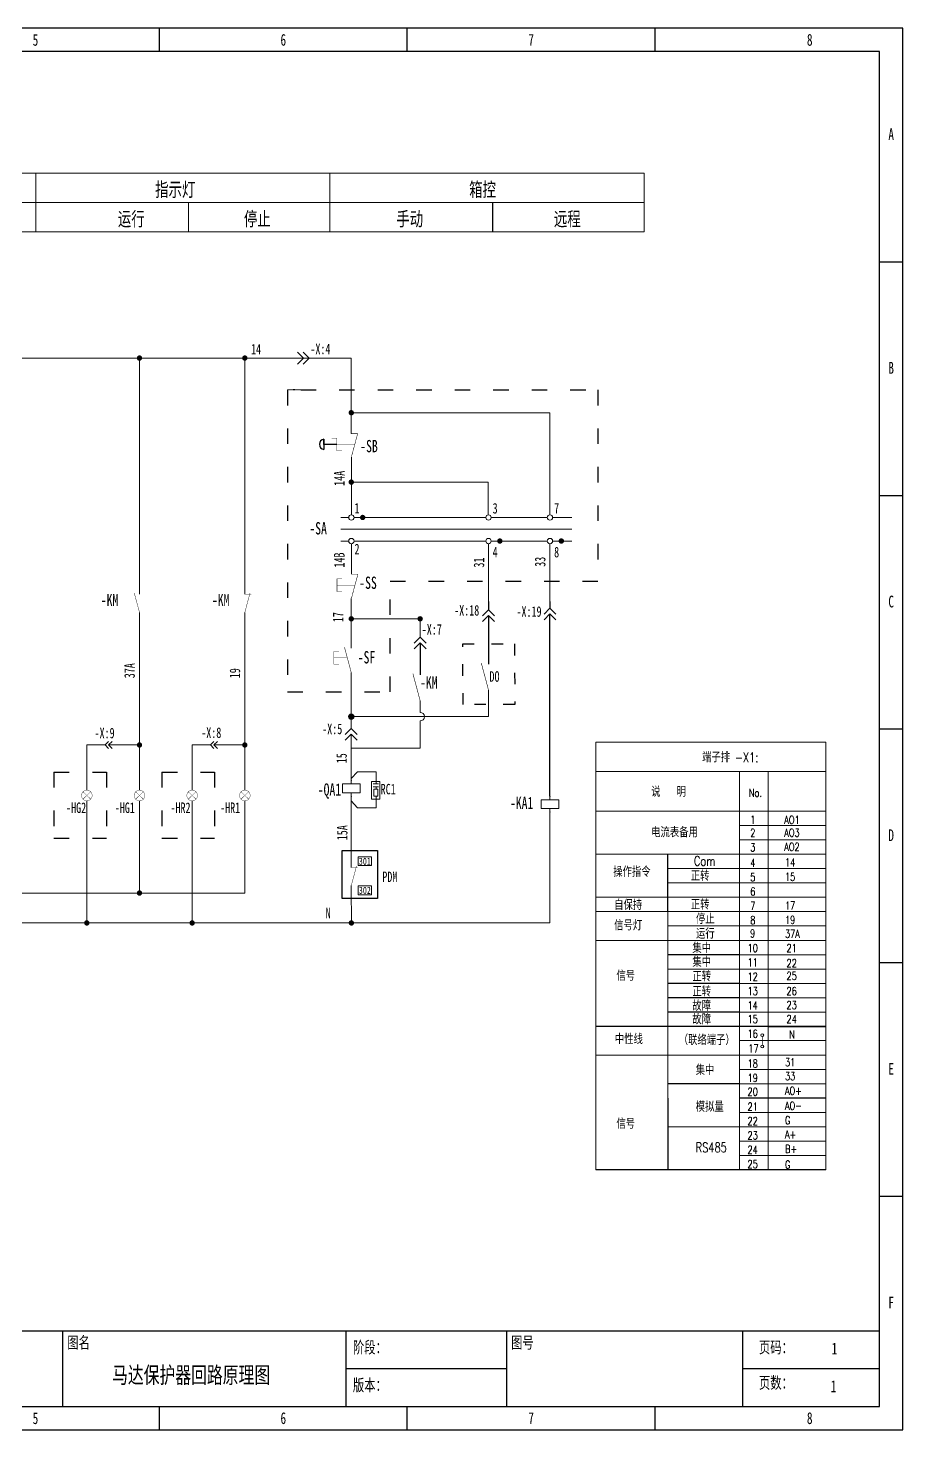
# Model space of a CAD drawing. Header units: millimetres. Extents: x 401220 to 2750366, y -101310 to 943175.
# Drawn here: x 1143789 to 1171055, y 334501 to 378199 of the extents above; entities that cross this region are included whole.
import ezdxf
from ezdxf.enums import TextEntityAlignment as Align

# ---------------------------------------------------------------- set-up
doc = ezdxf.new("R2010")
doc.units = ezdxf.units.MM
doc.linetypes.add('ACAD_ISO03W100', pattern=[30, 12, -18])
doc.layers.add('1', color=7, linetype='Continuous')
doc.layers.add('2', color=4, linetype='Continuous', lineweight=18)
doc.layers.add('T', color=7, linetype='Continuous', lineweight=18)
doc.styles.add('IDQSTYLE', font='NSimSun.ttf', dxfattribs={"width": 0.7})
doc.styles.add('PYF', font='complex.shx', dxfattribs={"width": 0.75, "bigfont": 'hzdx.shx'})
doc.styles.add('SIM', font='simplex.shx', dxfattribs={"width": 0.75, "bigfont": 'hzdx.shx'})
doc.styles.get("Standard").update_dxf_attribs({"font": 'arial.ttf', "bigfont": 'hzdx.shx'})

# ---------------------------------------------------------------- blocks, each defined once
blk = doc.blocks.new('RECTANG')
for p, q in [((1, 1), (0, 1)), ((0, 1), (0, 0)), ((1, 0), (1, 1)), ((0, 0), (1, 0))]:
    blk.add_line(p, q)
blk = doc.blocks.new('COIL01')
at = {"layer": '2'}
for p, q in [((0, -2), (0, 0)), ((0, -7), (0, -9))]:
    blk.add_line(p, q, dxfattribs=at)
for p in [(0, 0), (0, -9)]:
    blk.add_point(p, dxfattribs=at)
at = {"layer": '2', "xscale": 10, "yscale": -5, "zscale": 10}
blk.add_blockref('RECTANG', (-5, -2), dxfattribs=at)
at = {"layer": '1', "width": 0.9}
for tag, p in [('T1', (1, -1)), ('T2', (1, -9.5))]:
    blk.add_attdef(tag, p, '', height=1.5, dxfattribs=at)
for tag, p in [('RT', (-6, -8)), ('CR', (-6, -11))]:
    blk.add_attdef(tag, text='', height=1.8, dxfattribs=at).set_placement(p, align=Align.RIGHT)
blk.add_attdef('LD', text='', height=2.5, dxfattribs=at).set_placement((0, -6), align=Align.CENTER)
at = {"layer": '1', "width": 0.9, "flags": 1}
for tag, p in [('SD', (-6, -13)), ('SN', (-6, -15))]:
    blk.add_attdef(tag, text='', height=1, dxfattribs=at).set_placement(p, align=Align.RIGHT)
at = {"layer": '2', "width": 0.9}
blk.add_attdef('DN', text='', height=2.2, dxfattribs=at).set_placement((-6, -5), align=Align.RIGHT)

msp = doc.modelspace()

# ---------------------------------------------------------------- hatches: boundary and pattern name
h = msp.add_hatch(color=256)
h.dxf.hatch_style = 1
h.paths.add_polyline_path([(1153780.5, 356734.7, 1), (1153944.7, 356734.7, 1)])

# ---------------------------------------------------------------- linework, layer by layer
at = {"ltscale": 4}
for p, q in [((1147882, 377463.8), (1147882, 378199.4)), ((1155606.5, 377463.8), (1155606.5, 378199.4)), ((1163331, 377463.8), (1163331, 378199.4)), ((1170319.8, 370916.3), (1171055.4, 370916.3)), ((1170319.8, 363633.2), (1171055.4, 363633.2)), ((1170319.8, 356350.2), (1171055.4, 356350.2)), ((1170319.8, 349067.1), (1171055.4, 349067.1)), ((1170319.8, 341784), (1171055.4, 341784)), ((1112055.1, 337590.7), (1170319.8, 337590.7)), ((1144865.8, 337590.7), (1144865.8, 335236.6)), ((1153693.7, 337590.7), (1153693.7, 335236.6)), ((1158696.3, 337590.7), (1158696.3, 335236.6)), ((1166052.9, 337590.7), (1166052.9, 335236.6)), ((1153693.7, 336413.6), (1158696.3, 336413.6)), ((1166052.9, 336413.6), (1170319.8, 336413.6)), ((1147882, 334500.9), (1147882, 335236.6)), ((1155606.5, 334500.9), (1155606.5, 335236.6)), ((1163331, 334500.9), (1163331, 335236.6))]:
    msp.add_line(p, q, dxfattribs=at)
at = {"linetype": 'Continuous', "lineweight": 15}
for p, q in [((1127125.9, 373678.4), (1162993.1, 373678.2)), ((1144034.3, 371845.5), (1144034.3, 373678.4)), ((1144034.3, 371845.4), (1144034.3, 373678.2)), ((1153194.8, 371845.6), (1153194.8, 373678.5)), ((1153194.8, 371845.5), (1153194.8, 373678.4)), ((1162993.1, 371845.6), (1162993.1, 373678.5)), ((1162993.1, 371845.5), (1162993.1, 373678.4)), ((1162993.1, 371845.4), (1162993.1, 373678.2)), ((1127125.9, 372761.9), (1162993.1, 372761.8)), ((1148794.3, 371845.5), (1148794.3, 372761.9)), ((1153194.8, 371845.5), (1153194.8, 372761.9)), ((1127125.9, 371845.7), (1162993.1, 371845.6)), ((1152376.8, 367912.7), (1152191.1, 368098.4)), ((1152551.9, 367912.7), (1152366.2, 368098.4)), ((1121517.7, 367912.7), (1153491.7, 367912.7)), ((1147261.8, 367912.7), (1147261.8, 360550.7)), ((1150544.6, 367912.7), (1150544.6, 360550.7)), ((1152191.1, 367727), (1152376.8, 367912.7)), ((1152366.2, 367727), (1152551.9, 367912.7)), ((1152551.9, 367912.7), (1153858.9, 367912.7)), ((1153858.9, 366540.2), (1153858.9, 367912.9)), ((1153858.9, 367912.9), (1153858.9, 366540.2)), ((1153858.9, 367912.7), (1153858.9, 367912.7)), ((1153858.9, 366540.2), (1153858.9, 365557.9)), ((1160048.5, 366209.5), (1153858.9, 366209.5)), ((1160048.5, 366209.5), (1160048.5, 363026.8)), ((1153864.9, 363027), (1153864.9, 364824.5)), ((1153864.9, 364045.3), (1158133.3, 364045.3)), ((1158133.3, 364045.3), (1158133.3, 363026.8)), ((1153532.1, 362943.4), (1153781.3, 362943.4)), ((1153948.6, 362943.4), (1158056.2, 362943.4)), ((1158223.5, 362943.4), (1159971.4, 362943.4)), ((1160138.7, 362943.4), (1160736.8, 362943.4)), ((1153532.1, 362575.3), (1160736.8, 362575.3)), ((1153532.1, 362209), (1153781.3, 362209)), ((1153864.9, 361174.6), (1153864.9, 362125.4)), ((1153948.6, 362209), (1158056.2, 362209)), ((1158139.8, 362125.4), (1158139.8, 360479.1)), ((1158139.8, 361901), (1158139.8, 360254.7)), ((1158223.5, 362209), (1159971.4, 362209)), ((1160055.1, 362125.4), (1160055.1, 360479.1)), ((1160055.1, 361901), (1160055.1, 360254.7)), ((1160138.7, 362209), (1160736.8, 362209)), ((1153862.6, 358873.7), (1153862.6, 360413.6)), ((1160055.1, 360117.3), (1159869.4, 359931.6)), ((1160240.8, 359931.6), (1160055.1, 360117.3)), ((1147261.8, 359983.7), (1147261.8, 355907)), ((1150544.6, 359983.7), (1150544.6, 355907)), ((1153862.6, 359784.2), (1156009.1, 359784.2)), ((1156009.1, 359784.2), (1156009.1, 359212.1)), ((1158139.8, 360062.6), (1157954.1, 359876.9)), ((1158139.8, 359887.5), (1157954.1, 359701.8)), ((1158325.5, 359876.9), (1158139.8, 360062.6)), ((1158139.8, 359887.5), (1158139.8, 359758.7)), ((1158325.5, 359701.8), (1158139.8, 359887.5)), ((1158139.8, 359650.3), (1158139.8, 358371.1)), ((1160055.1, 359942.3), (1159869.4, 359756.6)), ((1160055.1, 359942.3), (1160055.1, 359758.7)), ((1160240.8, 359756.6), (1160055.1, 359942.3)), ((1160055.1, 359650.3), (1160055.1, 358557.6)), ((1156009.1, 359212.1), (1155823.4, 359026.4)), ((1156194.8, 359026.4), (1156009.1, 359212.1)), ((1156009.1, 359037), (1155823.4, 358851.3)), ((1156194.8, 358851.3), (1156009.1, 359037)), ((1153862.6, 356816.7), (1153862.6, 358107.7)), ((1158139.8, 357564.9), (1158139.8, 356734.7)), ((1156009.1, 357231.1), (1156009.1, 356868.5)), ((1153862.6, 356365.4), (1153862.6, 356652.6)), ((1153944.7, 356734.7), (1158139.8, 356734.7)), ((1156009.1, 356600.8), (1156009.1, 355754.9)), ((1153862.6, 356365.4), (1153676.9, 356179.7)), ((1153862.6, 356190.3), (1153676.9, 356004.6)), ((1154048.3, 356179.7), (1153862.6, 356365.4)), ((1153862.6, 354638.2), (1153862.6, 356190.3)), ((1154048.3, 356004.6), (1153862.6, 356190.3)), ((1146189.6, 355851.8), (1145620.4, 355851.8)), ((1145620.4, 354444), (1145620.4, 355851.8)), ((1146189.6, 355851.8), (1146301.1, 355963.3)), ((1146301.1, 355740.4), (1146189.6, 355851.8)), ((1146294.7, 355851.8), (1146406.1, 355963.3)), ((1147206.7, 355851.8), (1146294.7, 355851.8)), ((1146406.1, 355740.4), (1146294.7, 355851.8)), ((1147261.8, 355796.7), (1147261.8, 354444)), ((1149472.4, 355851.8), (1148903.2, 355851.8)), ((1148903.2, 354444), (1148903.2, 355851.8)), ((1149472.4, 355851.8), (1149583.8, 355963.2)), ((1149583.8, 355740.4), (1149472.4, 355851.8)), ((1149577.5, 355851.8), (1149688.9, 355963.2)), ((1150489.5, 355851.8), (1149577.5, 355851.8)), ((1149688.9, 355740.4), (1149577.5, 355851.8)), ((1150544.6, 355796.7), (1150544.6, 354444)), ((1153862.6, 354638.2), (1153862.6, 355756.9)), ((1156009.1, 355754.9), (1153862.6, 355754.9)), ((1153862.6, 354802.6), (1154058.3, 355011.6)), ((1153862.6, 354846.1), (1153862.6, 354846.1)), ((1153862.6, 354846.1), (1153862.6, 354846.1)), ((1154633.8, 355011.6), (1154058.3, 355011.6)), ((1154633.8, 354637), (1154633.8, 355011.6)), ((1154706.1, 354637), (1154548.2, 354637)), ((1154706.1, 354551.3), (1154548.2, 354551.3)), ((1154633.8, 354479.5), (1154633.8, 354551.3)), ((1145620.4, 354113.1), (1145620.4, 350304.7)), ((1147261.8, 354113.1), (1147261.8, 351236.8)), ((1148903.2, 354113), (1148903.2, 350304.7)), ((1150544.6, 354113.1), (1150544.6, 351236.8)), ((1153862.6, 354255.2), (1153862.6, 352095.4)), ((1153862.6, 354106.3), (1154058.3, 353897.3)), ((1154633.8, 354254.4), (1154633.8, 353897.3)), ((1154633.8, 353897.3), (1154058.3, 353897.3)), ((1160055.1, 353869.6), (1160055.1, 352793.5)), ((1160055.1, 353814.9), (1160055.1, 350304.8)), ((1160055.1, 353259.5), (1160055.1, 351604.5)), ((1153862.6, 353030.6), (1153862.6, 352098.2)), ((1153862.6, 352405.3), (1153862.6, 352036.7)), ((1160055.1, 352112.8), (1160055.1, 350304.8)), ((1153862.6, 351469.7), (1153865.8, 350224.7)), ((1150544.6, 351236.8), (1121224.6, 351236.8)), ((1122100.3, 350304.7), (1160055.1, 350304.8))]:
    msp.add_line(p, q, dxfattribs=at)
for p, q in [((1158261.3, 372761.9), (1158261.3, 371845.5)), ((1153007.7, 365218.4), (1153007.7, 365384.2)), ((1153007.7, 365384.2), (1153007.7, 365062.7)), ((1153412.7, 365218.4), (1153007.7, 365218.4)), ((1158139.8, 359887.5), (1158139.8, 358371.1)), ((1160055.1, 354252.6), (1160055.1, 359942.3)), ((1156009.1, 359037), (1156009.1, 358041.2)), ((1163723.8, 350657.7), (1163723.8, 352448.3)), ((1165962, 348419.5), (1163723.8, 348419.5)), ((1165962, 347971.8), (1163723.8, 347971.8)), ((1165962, 347524.2), (1163723.8, 347524.2)), ((1165962, 347076.5), (1161485.5, 347076.5)), ((1165962, 347076.5), (1163723.8, 347076.5)), ((1168647.9, 347076.5), (1165962, 347076.5)), ((1166857.3, 347076.5), (1168647.9, 347076.5)), ((1165962, 345292.6), (1163723.8, 345292.6)), ((1168647.9, 344838.4), (1165962, 344838.4)), ((1168647.9, 342606.7), (1161485.5, 342606.7))]:
    msp.add_line(p, q)
at = {"color": 6, "linetype": 'ACAD_ISO03W100'}
msp.add_line((1152287.9, 366917), (1151873.9, 366917), dxfattribs=at)
at = {"color": 6, "linetype": 'ACAD_ISO03W100', "ltscale": 40}
for p, q in [((1151873.9, 366917), (1151873.9, 357506.4)), ((1152287.9, 366917), (1161545.3, 366917)), ((1161545.3, 366917), (1161545.3, 360961.2)), ((1155073.2, 357506.4), (1155073.2, 360961.2)), ((1155073.2, 360961.2), (1161545.3, 360961.2)), ((1151873.9, 357506.4), (1155073.2, 357506.4)), ((1144593.4, 355006.5), (1146234.4, 355006.5)), ((1144593.4, 355006.5), (1144593.4, 352952.1)), ((1146234.4, 355006.5), (1146234.4, 352952.1)), ((1147962, 355006.5), (1149603, 355006.5)), ((1147962, 355006.5), (1147962, 352952.1)), ((1149603, 355006.5), (1149603, 352952.1)), ((1144593.4, 352952.1), (1146234.4, 352952.1)), ((1147962, 352952.1), (1149603, 352952.1))]:
    msp.add_line(p, q, dxfattribs=at)
at = {"color": 7}
for p, q in [((1158139.8, 360319.8), (1158139.8, 360062.6)), ((1160055.1, 360319.8), (1160055.1, 360117.3)), ((1165962, 349314.8), (1163723.8, 349314.8)), ((1163723.8, 344844.9), (1163723.8, 342606.7))]:
    msp.add_line(p, q, dxfattribs=at)
at = {"lineweight": 15}
msp.add_line((1160055.1, 350304.8), (1152453.7, 350304.8), dxfattribs=at)
at = {"ltscale": 4}
for points in [[(1110436.6, 334500.9), (1171055.4, 334500.9), (1171055.4, 378199.4), (1110436.6, 378199.4)], [(1112055.1, 335236.6), (1170319.8, 335236.6), (1170319.8, 377463.8), (1112055.1, 377463.8)]]:
    msp.add_lwpolyline(points, close=True, dxfattribs=at)
at = {"linetype": 'Continuous', "lineweight": 15}
for points, const_width in [([(1147220, 367912.7, 1), (1147303.7, 367912.7, 1)], 83.6), ([(1150502.8, 367912.7, 1), (1150586.4, 367912.7, 1)], 83.6), ([(1153820.8, 366209.5, 1), (1153904.4, 366209.5, 1)], 83.6), ([(1153820.8, 364045.3, 1), (1153904.4, 364045.3, 1)], 83.6), ([(1154176, 362943.4, 1), (1154259.6, 362943.4, 1)], 83.6), ([(1158450.9, 362209, 1), (1158534.5, 362209, 1)], 83.6), ([(1160366.1, 362209, 1), (1160449.8, 362209, 1)], 83.6), ([(1153820.8, 359784.2, 1), (1153904.4, 359784.2, 1)], 83.6), ([(1155967.3, 359784.2, 1), (1156051, 359784.2, 1)], 83.6), ([(1147220, 355851.8, 1), (1147303.7, 355851.8, 1)], 83.6), ([(1150502.8, 355851.8, 1), (1150586.4, 355851.8, 1)], 83.6), ([(1145455, 354278.5, 1), (1145785.9, 354278.5, 1)], 10.5), ([(1147096.4, 354278.5, 1), (1147427.3, 354278.5, 1)], 10.5), ([(1148737.8, 354278.5, 1), (1149068.7, 354278.5, 1)], 10.5), ([(1150379.2, 354278.5, 1), (1150710.1, 354278.5, 1)], 10.5), ([(1147220, 351236.8, 1), (1147303.7, 351236.8, 1)], 83.6), ([(1145578.6, 350304.7, 1), (1145662.3, 350304.7, 1)], 83.6), ([(1148861.4, 350304.7, 1), (1148945, 350304.7, 1)], 83.6), ([(1153824, 350304.8, 1), (1153907.6, 350304.8, 1)], 83.6)]:
    msp.add_lwpolyline(points, format="xyb", close=True, dxfattribs=dict(at, const_width=const_width))
for points, const_width in [([(1153255.2, 365415.4), (1153412.7, 365415.4), (1153412.7, 365021.4), (1153570.3, 365021.4)], 16.4), ([(1154061.4, 365557.9), (1153857.5, 364796.9)], 15.8), ([(1154061.4, 365557.9), (1153857.5, 365557.9)], 15.8), ([(1153412.7, 365218.4), (1153970.5, 365218.4)], 15.8), ([(1153577.7, 361032), (1153420.1, 361032), (1153420.1, 360638.1), (1153577.7, 360638.1)], 15.8), ([(1154068.8, 361174.6), (1153864.9, 360413.6)], 15.8), ([(1154068.8, 361174.6), (1153864.9, 361174.6)], 15.8), ([(1147098.7, 360592.5), (1147261.8, 359983.7)], 12.6), ([(1150707.7, 360592.5), (1150544.6, 359983.7)], 12.6), ([(1150544.6, 360550.7), (1150747.6, 360550.7)], 12.6), ([(1153420.1, 360835.1), (1153977.9, 360835.1)], 15.8), ([(1153478.7, 358764.7), (1153321.2, 358764.7), (1153321.2, 358370.7), (1153478.7, 358370.7)], 15.8), ([(1153648.4, 358907.2), (1153862.6, 358107.7)], 15.8), ([(1153321.2, 358567.7), (1153739.3, 358567.7)], 15.8), ([(1157913.3, 358410.5), (1158139.8, 357564.9)], 17.5), ([(1155782.6, 358076.7), (1156009.1, 357231.1)], 17.5), ([(1145739.6, 354393.3), (1145501.3, 354163.7)], 10.5), ([(1145501.3, 354393.3), (1145739.6, 354163.7)], 10.5), ([(1147381, 354393.3), (1147142.7, 354163.7)], 10.5), ([(1147142.7, 354393.3), (1147381, 354163.7)], 10.5), ([(1149022.4, 354393.3), (1148784.1, 354163.7)], 10.5), ([(1148784.1, 354393.3), (1149022.4, 354163.7)], 10.5), ([(1150663.8, 354393.3), (1150425.5, 354163.7)], 10.5), ([(1150425.5, 354393.3), (1150663.8, 354163.7)], 10.5), ([(1154025.7, 352078.5), (1153862.6, 351469.7)], 12.6), ([(1153862.6, 352036.7), (1154065.6, 352036.7)], 12.6)]:
    msp.add_lwpolyline(points, dxfattribs=dict(at, const_width=const_width))
at = {"color": 6, "linetype": 'ACAD_ISO03W100', "ltscale": 30}
msp.add_lwpolyline([(1157334.3, 359003.9), (1158945.4, 359003.9), (1158959.3, 357110.7), (1157348.2, 357110.7)], close=True, dxfattribs=at)
at = {"linetype": 'Continuous', "lineweight": 15}
for points in [[(1154754.4, 354718.1), (1154496.5, 354718.1), (1154496.5, 354167.4), (1154754.4, 354167.4)], [(1154561.8, 354479.5), (1154561.8, 354254.4), (1154692.5, 354254.4), (1154692.5, 354479.5)], [(1154075, 352092), (1154493.2, 352092), (1154493.2, 352365.5), (1154075, 352365.5)], [(1154075, 351184.9), (1154493.2, 351184.9), (1154493.2, 351458.5), (1154075, 351458.5)]]:
    msp.add_lwpolyline(points, close=True, dxfattribs=at)
at = {"color": 7}
msp.add_lwpolyline([(1153577.3, 352561.1), (1154684.8, 352561.1), (1154684.8, 351065.7), (1153577.3, 351065.7)], close=True, dxfattribs=at)
at = {"linetype": 'Continuous', "lineweight": 15}
for centre, radius in [((1153864.9, 362943.4), 83.6), ((1158139.8, 362943.4), 83.6), ((1160055.1, 362943.4), 83.6), ((1153864.9, 362209), 83.6), ((1158139.8, 362209), 83.6), ((1160055.1, 362209), 83.6), ((1153862.6, 356734.7), 82.1)]:
    msp.add_circle(centre, radius, dxfattribs=at)
msp.add_arc((1153029.3, 365223.5), 162.2, 97.64396, 262.35604)
for centre, radius, start, end in [((1156009.1, 356734.7), 133.8, 270, 90), ((1147261.8, 355851.8), 55.2, 0, 180), ((1147261.8, 355851.8), 55.2, 180, 0), ((1150544.6, 355851.8), 55.2, 0, 180), ((1150544.6, 355851.8), 55.2, 180, 0)]:
    msp.add_arc(centre, radius, start, end, dxfattribs=at)
at = {"layer": 'T', "color": 7}
for p, q in [((1161485.5, 342606.7), (1161485.5, 355940)), ((1161485.5, 355940), (1168647.9, 355940)), ((1168647.9, 355940), (1168647.9, 342606.7)), ((1161485.5, 355026.4), (1168647.9, 355026.4)), ((1165962, 342606.7), (1165962, 355026.4)), ((1166857.3, 342606.7), (1166857.3, 355026.4)), ((1161485.5, 353791.3), (1168647.9, 353791.3)), ((1165962, 353343.7), (1168647.9, 353343.7)), ((1165962, 352896), (1168647.9, 352896)), ((1161485.5, 352448.3), (1168647.9, 352448.3)), ((1163723.8, 352000.7), (1168647.9, 352000.7)), ((1163723.8, 351553), (1168647.9, 351553)), ((1165962, 351553), (1165962, 351105.4)), ((1161485.5, 351105.4), (1168647.9, 351105.4)), ((1161485.5, 350657.7), (1168647.9, 350657.7)), ((1161485.5, 350657.7), (1168647.9, 350657.7)), ((1163723.8, 346628.9), (1163723.8, 350657.7)), ((1163723.8, 350210.1), (1168647.9, 350210.1)), ((1161485.5, 349762.4), (1168647.9, 349762.4)), ((1165962, 349314.8), (1168647.9, 349314.8)), ((1163723.8, 348867.1), (1168647.9, 348867.1)), ((1165962, 348419.5), (1168647.9, 348419.5)), ((1165962, 347971.8), (1168647.9, 347971.8)), ((1165962, 347524.2), (1168647.9, 347524.2)), ((1161485.5, 347076.5), (1168647.9, 347076.5)), ((1163723.8, 346187.9), (1163723.8, 347083.2)), ((1165962, 347076.5), (1168647.9, 347076.5)), ((1165962, 346635.5), (1168647.9, 346635.5)), ((1161485.5, 346187.9), (1168647.9, 346187.9)), ((1163723.8, 346187.9), (1163723.8, 344844.9)), ((1165962, 345740.2), (1168647.9, 345740.2)), ((1165962, 345292.6), (1168647.9, 345292.6)), ((1165962, 344397.3), (1168647.9, 344397.3)), ((1163723.8, 343949.6), (1168647.9, 343949.6)), ((1165962, 343502), (1168647.9, 343502)), ((1165962, 343054.3), (1168647.9, 343054.3)), ((1165962, 342606.7), (1168647.9, 342606.7))]:
    msp.add_line(p, q, dxfattribs=at)
at = {"layer": 'T', "color": 7, "const_width": 17.9}
msp.add_lwpolyline([(1166670.3, 346763.5), (1166670.3, 346497.9)], dxfattribs=at)
at = {"layer": 'T', "color": 7}
for centre in [(1166670.3, 346808.3), (1166670.3, 346453.2)]:
    msp.add_circle(centre, 44.8, dxfattribs=at)

# ---------------------------------------------------------------- block references
at = {"linetype": 'Continuous', "lineweight": 15, "xscale": 54.71294034937501, "yscale": 54.71294034937501, "zscale": 54.71294034937501}
for p in [(1153862.6, 354747.6), (1160055.1, 354252.6)]:
    msp.add_blockref('COIL01', p, dxfattribs=at)

# ---------------------------------------------------------------- texts
at = {"style": 'IDQSTYLE', "width": 0.7}
for s, p in [('5', (1144019.7, 377537.3)), ('6', (1151744.2, 377537.3)), ('7', (1159468.7, 377537.3)), ('8', (1168149.6, 377537.3)), ('A', (1170687.6, 374594.7)), ('B', (1170687.6, 367311.6)), ('C', (1170687.6, 360028.5)), ('D', (1170687.6, 352745.4)), ('E', (1170687.6, 345462.3)), ('F', (1170687.6, 338179.2)), ('5', (1144019.7, 334574.5)), ('6', (1151744.2, 334574.5)), ('7', (1159468.7, 334574.5)), ('8', (1168149.6, 334574.5))]:
    msp.add_text(s, height=368.6, dxfattribs=at).set_placement(p, align=Align.BOTTOM_CENTER)
at = {"linetype": 'Continuous', "lineweight": 15, "style": 'IDQSTYLE', "width": 0.7}
for s, height, p in [('指示灯', 437.7, (1147749.8, 372948.4)), ('箱控', 437.7, (1157537.3, 372948.4)), ('运行', 437.7, (1146587.9, 372031.4)), ('停止', 437.7, (1150516.7, 372031.4)), ('手动', 437.7, (1155267.3, 372031.4)), ('远程', 437.7, (1160177.6, 372031.4)), ('-X:4', 328.28, (1152588.2, 368032.8)), ('-SB', 382.99, (1154140.7, 364975.8)), ('1', 328.3, (1153963.7, 363068.1)), ('3', 328.3, (1158268.1, 363066.2)), ('7', 328.3, (1160183.3, 363066.2)), ('-SA', 382.99, (1152555.7, 362414.8)), ('2', 328.3, (1153963.7, 361796.1)), ('4', 328.3, (1158268.1, 361699.8)), ('8', 328.3, (1160183.3, 361699.8)), ('-SS', 382.99, (1154110.3, 360717.7)), ('-KM', 382.99, (1146055.7, 360179)), ('-KM', 382.99, (1149518.8, 360179)), ('-X:18', 328.28, (1157069.7, 359885.8)), ('-X:19', 328.28, (1159010.6, 359847.8)), ('-X:7', 328.28, (1156058.8, 359290.8)), ('-SF', 382.99, (1154062.6, 358394.3)), ('-KM', 382.99, (1156004.4, 357612.2)), ('DO', 328.28, (1158170.3, 357821.9)), ('-X:9', 328.28, (1145861.5, 356061)), ('-X:8', 328.28, (1149186.6, 356070.1)), ('-X:5', 328.28, (1152956.6, 356188.6)), ('-QA1', 382.99, (1152817.6, 354272.4)), ('RC1', 328.28, (1154777.6, 354312.4)), ('-HG2', 328.28, (1144974.7, 353732)), ('-HG1', 328.28, (1146491.7, 353732.1)), ('-HR2', 328.28, (1148227.2, 353732)), ('-HR1', 328.28, (1149774.5, 353732)), ('-KA1', 382.99, (1158807.4, 353853.5))]:
    msp.add_text(s, height=height, dxfattribs=at).set_placement(p)
at = {"color": 1, "linetype": 'Continuous', "lineweight": 15, "style": 'IDQSTYLE', "width": 0.7}
for s, height, p in [('14', 328.28, (1150738.8, 368024.7)), ('N', 328.3, (1153063.7, 350449.5))]:
    msp.add_text(s, height=height, dxfattribs=at).set_placement(p)
for s, p in [('14A', (1153652.7, 363930.1)), ('14B', (1153652.7, 361382.1)), ('31', (1158004.1, 361382.1)), ('33', (1159912.5, 361405.6)), ('17', (1153615.8, 359680.7)), ('37A', (1147116.1, 357932.8)), ('19', (1150398.9, 357932.8)), ('15', (1153723.4, 355283.3)), ('15A', (1153743.3, 352882.7))]:
    msp.add_text(s, height=328.28, rotation=90, dxfattribs=at).set_placement(p)
at = {"linetype": 'Continuous', "lineweight": 15, "style": 'IDQSTYLE', "width": 0.7}
for s, height, p in [('301', 218.85, (1154285.8, 352119.3)), ('PDM', 328.28, (1155063.3, 351578.2)), ('302', 218.85, (1154285.8, 351212.2))]:
    msp.add_text(s, height=height, dxfattribs=at).set_placement(p, align=Align.CENTER)
at = {"style": 'IDQSTYLE', "width": 0.7}
for s, p in [('图名', (1145012.9, 336928.6)), ('图号', (1158843.4, 336928.6)), ('阶段：', (1153914.4, 336781.5)), ('页码：', (1166567.9, 336781.5)), ('版本：', (1153914.4, 335604.4)), ('页数：', (1166567.9, 335678))]:
    msp.add_text(s, height=368.57, dxfattribs=at).set_placement(p, align=Align.BOTTOM_LEFT)
for p in [(1168922, 336855), (1168892.6, 335678)]:
    msp.add_text('1', height=368.6, dxfattribs=at).set_placement(p, align=Align.CENTER)
msp.add_text('马达保护器回路原理图', height=516, dxfattribs=at).set_placement((1148871.7, 336214.9), align=Align.MIDDLE_CENTER)
at = {"layer": 'T', "color": 7, "width": 0.75}
for s, height, style, p in [('端子排 -X1:', 298.43, 'PYF', (1164794.4, 355314.2)), ('说   明', 298.43, 'PYF', (1163208.8, 354238.8)), ('No.', 248.7, 'SIM', (1166253.9, 354238.8)), ('1', 248.7, 'SIM', (1166296.2, 353397.7)), ('AO1', 248.7, 'SIM', (1167356.5, 353392.2)), ('电流表备用', 298.43, 'PYF', (1163208.8, 352975.7)), ('2', 248.7, 'SIM', (1166296.2, 352986.1)), ('AO3', 248.7, 'SIM', (1167356.5, 352993.1)), ('3', 248.7, 'SIM', (1166296.2, 352536.8)), ('AO2', 248.7, 'SIM', (1167356.5, 352550.3)), ('Com', 298.43, 'PYF', (1164541.1, 352087.4)), ('4', 248.7, 'SIM', (1166296.2, 352054.8)), ('14', 248.7, 'SIM', (1167379.1, 352066.6)), ('操作指令', 298.43, 'PYF', (1162026.4, 351743.6)), ('正转', 298.43, 'PYF', (1164442.8, 351618.1)), ('5', 248.7, 'SIM', (1166296.2, 351607.1)), ('15', 248.7, 'SIM', (1167379.1, 351619)), ('6', 248.7, 'SIM', (1166296.2, 351159.5)), ('自保持', 298.43, 'PYF', (1162056.9, 350712.3)), ('正转', 298.43, 'PYF', (1164442.8, 350721.2)), ('7', 248.7, 'SIM', (1166296.2, 350711.8)), ('17', 248.7, 'SIM', (1167379.1, 350723.7)), ('停止', 298.43, 'PYF', (1164606.3, 350274.1)), ('8', 248.7, 'SIM', (1166296.2, 350264.2)), ('19', 248.7, 'SIM', (1167379.1, 350276)), ('信号灯', 298.43, 'PYF', (1162056.9, 350074.9)), ('运行', 298.43, 'PYF', (1164606.3, 349816.2)), ('9', 248.7, 'SIM', (1166288.9, 349856.2)), ('37A', 248.7, 'SIM', (1167379.1, 349843.9)), ('集中', 298.43, 'PYF', (1164492.2, 349366.1)), ('10', 248.7, 'SIM', (1166211.4, 349399.1)), ('21', 248.7, 'SIM', (1167427.3, 349398.8)), ('集中', 298.43, 'PYF', (1164492.2, 348934.2)), ('11', 248.7, 'SIM', (1166211.4, 348951.5)), ('22', 248.7, 'SIM', (1167427.3, 348924.9)), ('信号', 298.43, 'PYF', (1162125.8, 348504.5)), ('正转', 298.43, 'PYF', (1164492.1, 348482.5)), ('12', 248.7, 'SIM', (1166211.4, 348503.8)), ('25', 248.7, 'SIM', (1167427.3, 348529.9)), ('正转', 298.43, 'PYF', (1164492.1, 348013)), ('13', 248.7, 'SIM', (1166211.4, 348056.2)), ('26', 248.7, 'SIM', (1167427.3, 348055.9)), ('故障', 298.43, 'PYF', (1164492.1, 347566.7)), ('14', 248.7, 'SIM', (1166211.4, 347608.5)), ('23', 248.7, 'SIM', (1167427.3, 347620.3)), ('故障', 298.43, 'PYF', (1164492.1, 347147.3)), ('15', 248.7, 'SIM', (1166211.4, 347182)), ('24', 248.7, 'SIM', (1167427.3, 347184.8)), ('16', 248.7, 'SIM', (1166211.4, 346727.1)), ('中性线', 298.43, 'PYF', (1162077.6, 346528.6)), ('（联络端子）', 298.43, 'PYF', (1164067.9, 346503.3)), ('N', 248.7, 'SIM', (1167505.6, 346701.5)), ('17', 248.7, 'SIM', (1166239.6, 346267.9)), ('集中', 298.43, 'PYF', (1164596.6, 345565.4)), ('18', 248.7, 'SIM', (1166211.4, 345797.2)), ('31', 248.7, 'SIM', (1167379.1, 345836.9)), ('19', 248.7, 'SIM', (1166211.4, 345349.6)), ('33', 248.7, 'SIM', (1167379.1, 345404.7)), ('20', 248.7, 'SIM', (1166211.4, 344919.8)), ('AO+', 248.7, 'SIM', (1167379.1, 344948.9)), ('模拟量', 298.43, 'PYF', (1164596.6, 344419.4)), ('21', 248.7, 'SIM', (1166211.4, 344454.3)), ('AO-', 248.7, 'SIM', (1167379.1, 344482.9)), ('信号', 298.43, 'PYF', (1162125.8, 343891.4)), ('22', 248.7, 'SIM', (1166211.4, 344006.6)), ('G', 248.7, 'SIM', (1167379.1, 344030)), ('23', 248.7, 'SIM', (1166211.4, 343559)), ('A+', 248.7, 'SIM', (1167379.1, 343586.9)), ('RS485', 298.43, 'PYF', (1164596.6, 343158.2)), ('24', 248.7, 'SIM', (1166211.4, 343111.3)), ('B+', 248.7, 'SIM', (1167379.1, 343134.7)), ('25', 248.7, 'SIM', (1166211.4, 342663.7)), ('G', 248.7, 'SIM', (1167379.1, 342646.6))]:
    msp.add_text(s, height=height, dxfattribs=dict(at, style=style)).set_placement(p)

doc.saveas('drawing.dxf')
